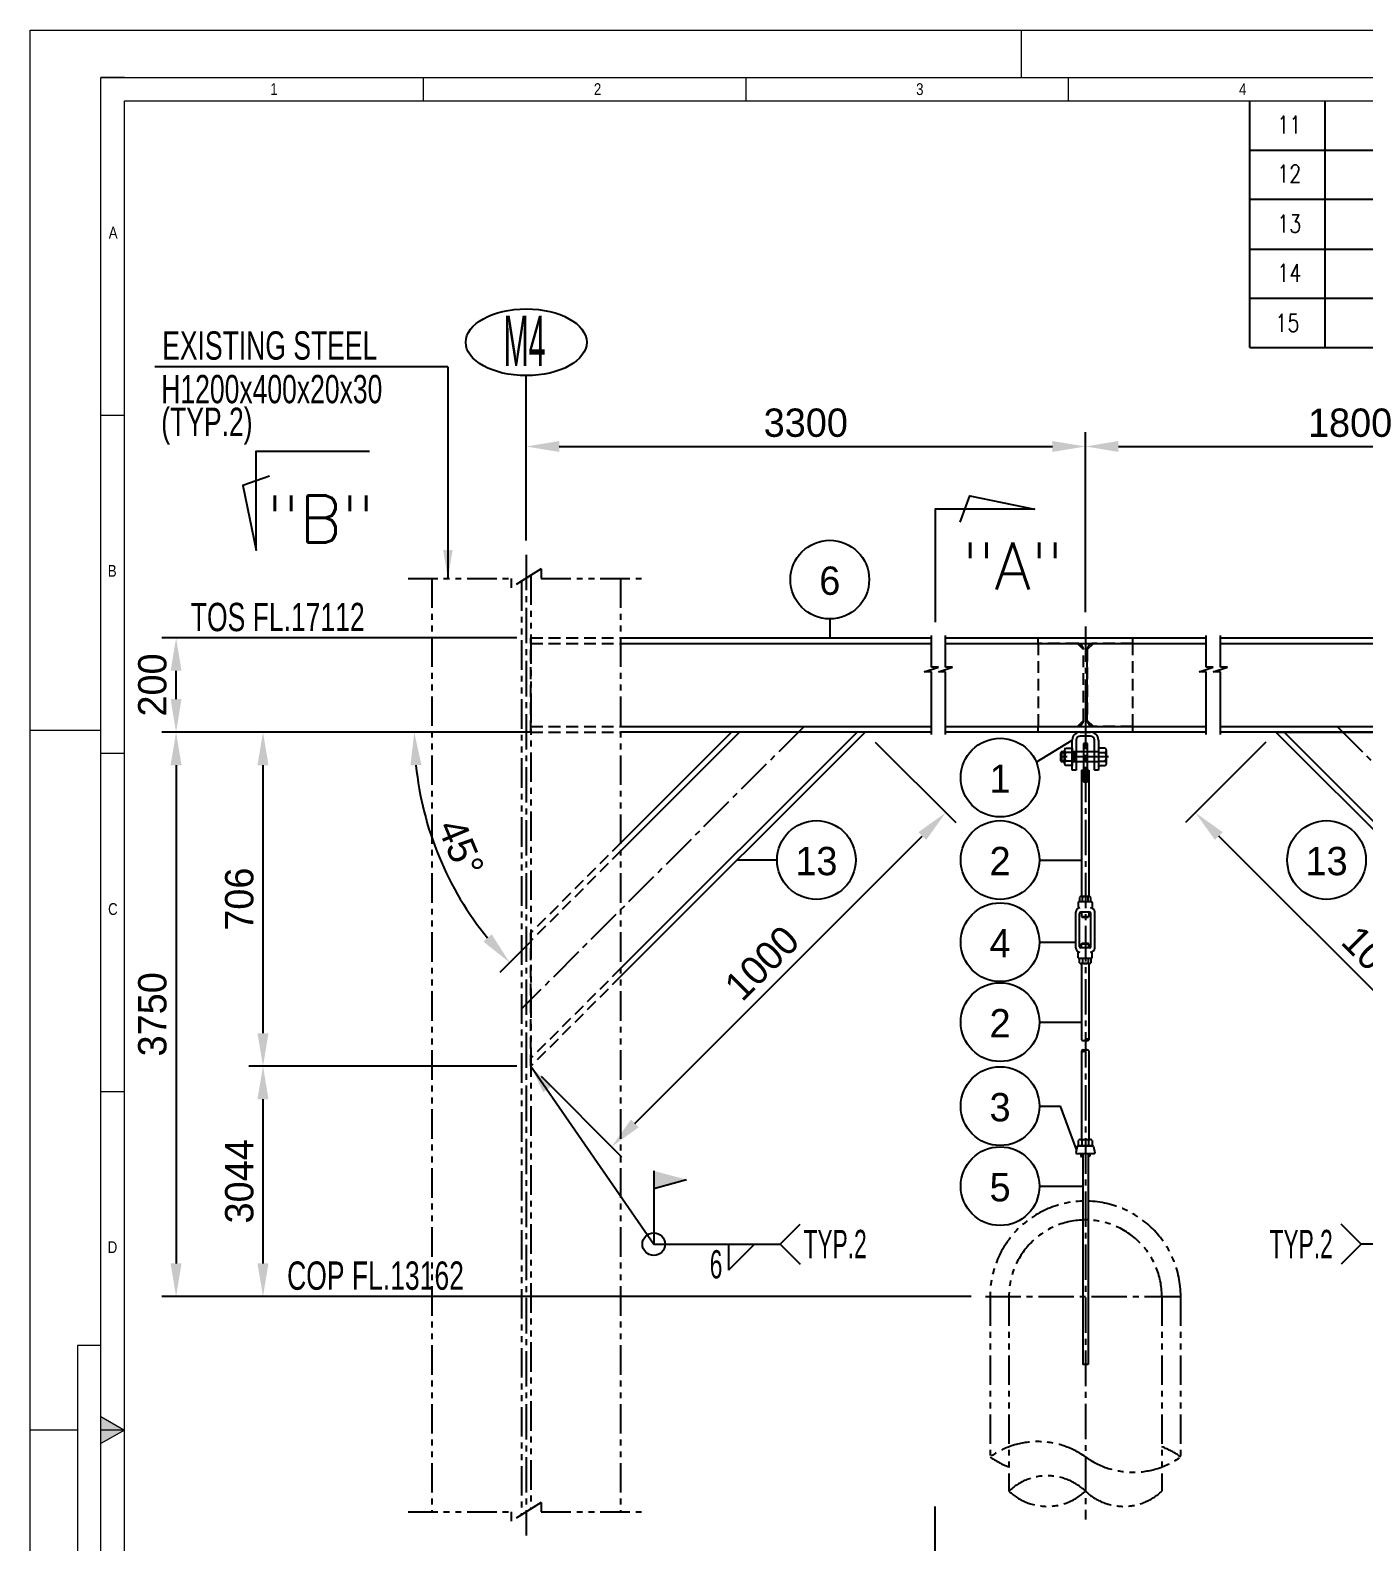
# Model space of a CAD drawing. Header units: millimetres. Extents: x 0 to 4222, y 0 to 2966.
# Drawn here: x 0 to 1413, y 1365 to 2966 of the extents above; entities that cross this region are included whole.
import ezdxf
from ezdxf.enums import TextEntityAlignment as Align

# ---------------------------------------------------------------- set-up
doc = ezdxf.new("R2010")
doc.units = ezdxf.units.MM
doc.header["$LTSCALE"] = 50
for name, pattern in [('CENTER2', [1.125, 0.75, -0.125, 0.125, -0.125]), ('HIDDEN', [0.375, 0.25, -0.125]), ('PHANTOM2', [1.25, 0.625, -0.125, 0.125, -0.125, 0.125, -0.125])]:
    doc.linetypes.add(name, pattern=pattern)
for name, color, linetype in [('1. continuous', 3, 'Continuous'), ('2', 2, 'Continuous'), ('2. Hidden', 2, 'HIDDEN'), ('3. phantom', 6, 'PHANTOM2'), ('5. text', 2, 'Continuous'), ('7. center', 1, 'CENTER2'), ('dimension', 7, 'Continuous'), ('text', 2, 'Continuous'), ('TITLE', 9, 'Continuous'), ('Title Block', 7, 'Continuous')]:
    doc.layers.add(name, color=color, linetype=linetype)
for name, color, linetype, lineweight in [('4', 4, 'Continuous', 9), ('G-ANNO-BRDR', 3, 'Continuous', 0), ('G-ANNO-TTLB', 7, 'Continuous', 0)]:
    doc.layers.add(name, color=color, linetype=linetype, lineweight=lineweight)
doc.styles.add('ROMANS', font='romans.shx', dxfattribs={"width": 0.8, "bigfont": 'whgtxt.shx'})
doc.styles.add('Style-Arial', font='ARIAL.TTF')
doc.dimstyles.new('ISO-25', dxfattribs={"dimscale": 10, "dimtxt": 3, "dimasz": 3, "dimexe": 1.5, "dimexo": 1.5, "dimgap": 1, "dimtad": 1, "dimdec": 0, "dimrnd": 0.5, "dimtxsty": 'Standard', "dimcen": 2.5, "dimclrd": 4, "dimclre": 4, "dimclrt": 2, "dimadec": 0, "dimazin": 0, "dimtfac": 1, "dimtdec": 0, "dimtmove": 0, "dimatfit": 3, "dimfxl": 1, "dimarcsym": 0})
doc.dimstyles.get("Standard").update_dxf_attribs({"dimtxt": 0.18, "dimasz": 0.18, "dimexe": 0.18, "dimexo": 0.0625, "dimgap": 0.09, "dimtad": 0, "dimtih": 1, "dimtoh": 1, "dimdec": 4, "dimzin": 0, "dimdsep": 46, "dimtxsty": 'Standard', "dimcen": 0.09, "dimadec": 0, "dimazin": 0, "dimtfac": 1, "dimtdec": 4, "dimtofl": 0, "dimtmove": 0, "dimatfit": 3, "dimfxl": 1, "dimtolj": 1, "dimtzin": 0, "dimarcsym": 0})

# ---------------------------------------------------------------- blocks, each defined once
blk = doc.blocks.new('*D3')
at = {"color": 4, "lineweight": -2, "transparency": 16777216}
for p, q in [((515.4, 1868.7), (231.6, 1868.7)), ((246.6, 1659.8), (246.6, 1833.7)), ((996.8, 1624.8), (231.6, 1624.8))]:
    blk.add_line(p, q, dxfattribs=at)
at = {"color": 4, "transparency": 16777216}
for points in [[(240.7, 1833.7), (252.4, 1833.7), (246.6, 1868.7)], [(240.7, 1659.8), (252.4, 1659.8), (246.6, 1624.8)]]:
    blk.add_solid(points, dxfattribs=at)
at = {"layer": 'Defpoints', "color": 0, "transparency": 16777216}
for p in [(246.6, 1868.7), (530.4, 1868.7), (1011.8, 1624.8)]:
    blk.add_point(p, dxfattribs=at)
at = {"color": 2, "transparency": 16777216, "insert": (221.6, 1746.7), "char_height": 30, "attachment_point": 5, "rotation": 90}
blk.add_mtext('3044', dxfattribs=at)
blk = doc.blocks.new('*D4')
at = {"color": 4, "lineweight": -2, "transparency": 16777216}
for p, q in [((515.4, 2222.7), (231.6, 2222.7)), ((246.6, 1903.7), (246.6, 2187.7))]:
    blk.add_line(p, q, dxfattribs=at)
at = {"color": 4, "transparency": 16777216}
for points in [[(240.7, 2187.7), (252.4, 2187.7), (246.6, 2222.7)], [(240.7, 1903.7), (252.4, 1903.7), (246.6, 1868.7)]]:
    blk.add_solid(points, dxfattribs=at)
at = {"layer": 'Defpoints', "color": 0, "transparency": 16777216}
for p in [(246.6, 2222.7), (530.4, 2222.7), (246.6, 1868.7)]:
    blk.add_point(p, dxfattribs=at)
at = {"color": 2, "transparency": 16777216, "insert": (221.6, 2045.7), "char_height": 30, "attachment_point": 5, "rotation": 90}
blk.add_mtext('706', dxfattribs=at)
blk = doc.blocks.new('*D5')
at = {"color": 4, "lineweight": -2, "transparency": 16777216}
for p, q in [((525.4, 2425.6), (525.4, 2540.4)), ((1117.8, 2349.7), (1117.8, 2540.4)), ((560.4, 2525.4), (1082.8, 2525.4))]:
    blk.add_line(p, q, dxfattribs=at)
at = {"color": 4, "transparency": 16777216}
for points in [[(560.4, 2531.2), (560.4, 2519.6), (525.4, 2525.4)], [(1082.8, 2531.2), (1082.8, 2519.6), (1117.8, 2525.4)]]:
    blk.add_solid(points, dxfattribs=at)
at = {"layer": 'Defpoints', "color": 0, "transparency": 16777216}
for p in [(1117.8, 2525.4), (525.4, 2410.6), (1117.8, 2334.7)]:
    blk.add_point(p, dxfattribs=at)
at = {"color": 2, "transparency": 16777216, "insert": (821.6, 2550.4), "char_height": 30, "attachment_point": 5}
blk.add_mtext('3300', dxfattribs=at)
blk = doc.blocks.new('*D6')
at = {"color": 4, "lineweight": -2, "transparency": 16777216}
for p, q in [((1678.7, 2425.6), (1678.7, 2540.4)), ((1152.8, 2525.4), (1643.7, 2525.4))]:
    blk.add_line(p, q, dxfattribs=at)
at = {"color": 4, "transparency": 16777216}
for points in [[(1152.8, 2531.2), (1152.8, 2519.6), (1117.8, 2525.4)], [(1643.7, 2531.2), (1643.7, 2519.6), (1678.7, 2525.4)]]:
    blk.add_solid(points, dxfattribs=at)
at = {"layer": 'Defpoints', "color": 0, "transparency": 16777216}
for p in [(1117.8, 2525.4), (1678.7, 2525.4), (1678.7, 2410.6)]:
    blk.add_point(p, dxfattribs=at)
at = {"color": 2, "transparency": 16777216, "insert": (1398.2, 2550.4), "char_height": 30, "attachment_point": 5}
blk.add_mtext('1800', dxfattribs=at)
blk = doc.blocks.new('*D7')
at = {"color": 4, "lineweight": -2, "transparency": 16777216}
for p, q in [((515.4, 2322.7), (139.5, 2322.7)), ((154.5, 2257.7), (154.5, 2287.7))]:
    blk.add_line(p, q, dxfattribs=at)
at = {"color": 4, "transparency": 16777216}
for points in [[(148.7, 2287.7), (160.3, 2287.7), (154.5, 2322.7)], [(148.7, 2257.7), (160.3, 2257.7), (154.5, 2222.7)]]:
    blk.add_solid(points, dxfattribs=at)
at = {"layer": 'Defpoints', "color": 0, "transparency": 16777216}
for p in [(154.5, 2322.7), (530.4, 2322.7), (154.5, 2222.7)]:
    blk.add_point(p, dxfattribs=at)
at = {"color": 2, "transparency": 16777216, "insert": (129.5, 2272.7), "char_height": 30, "attachment_point": 5, "rotation": 90}
blk.add_mtext('200', dxfattribs=at)
blk = doc.blocks.new('*D8')
at = {"color": 4, "lineweight": -2, "transparency": 16777216}
for p, q in [((231.6, 2222.7), (139.5, 2222.7)), ((154.5, 2187.7), (154.5, 1659.8)), ((231.6, 1624.8), (139.5, 1624.8))]:
    blk.add_line(p, q, dxfattribs=at)
at = {"color": 4, "transparency": 16777216}
for points in [[(148.7, 2187.7), (160.3, 2187.7), (154.5, 2222.7)], [(148.7, 1659.8), (160.3, 1659.8), (154.5, 1624.8)]]:
    blk.add_solid(points, dxfattribs=at)
at = {"layer": 'Defpoints', "color": 0, "transparency": 16777216}
for p in [(246.6, 2222.7), (154.5, 1624.8), (246.6, 1624.8)]:
    blk.add_point(p, dxfattribs=at)
at = {"color": 2, "transparency": 16777216, "insert": (129.5, 1923.7), "char_height": 30, "attachment_point": 5, "rotation": 90}
blk.add_mtext('3750', dxfattribs=at)
blk = doc.blocks.new('*D9')
at = {"color": 4, "lineweight": -2, "transparency": 16777216}
for p, q in [((895.1, 2212.1), (980.4, 2126.8)), ((640.5, 1808.1), (945, 2112.6)), ((541.1, 1858.1), (626.4, 1772.8))]:
    blk.add_line(p, q, dxfattribs=at)
at = {"color": 4, "transparency": 16777216}
for points in [[(940.9, 2116.7), (949.2, 2108.5), (969.8, 2137.4)], [(636.4, 1812.2), (644.7, 1804), (615.8, 1783.4)]]:
    blk.add_solid(points, dxfattribs=at)
at = {"layer": 'Defpoints', "color": 0, "transparency": 16777216}
for p in [(884.4, 2222.7), (969.8, 2137.4), (530.4, 1868.7)]:
    blk.add_point(p, dxfattribs=at)
at = {"color": 2, "transparency": 16777216, "insert": (775.1, 1978), "char_height": 30, "attachment_point": 5, "rotation": 45}
blk.add_mtext('1000', dxfattribs=at)
blk = doc.blocks.new('*D10')
at = {"color": 4, "lineweight": -2, "transparency": 16777216}
for p, q in [((1309.1, 2212.1), (1223.7, 2126.8)), ((1563.6, 1808.1), (1259.1, 2112.6)), ((1663.1, 1858.1), (1577.7, 1772.8))]:
    blk.add_line(p, q, dxfattribs=at)
at = {"color": 4, "transparency": 16777216}
for points in [[(1263.2, 2116.7), (1255, 2108.5), (1234.3, 2137.4)], [(1567.7, 1812.2), (1559.5, 1804), (1588.3, 1783.4)]]:
    blk.add_solid(points, dxfattribs=at)
at = {"layer": 'Defpoints', "color": 0, "transparency": 16777216}
for p in [(1319.7, 2222.7), (1234.3, 2137.4), (1673.7, 1868.7)]:
    blk.add_point(p, dxfattribs=at)
at = {"color": 2, "transparency": 16777216, "insert": (1429, 1978), "char_height": 30, "attachment_point": 5, "rotation": 315}
blk.add_mtext('1000', dxfattribs=at)
blk = doc.blocks.new('*D12')
at = {"color": 4, "lineweight": -2, "transparency": 16777216}
for p, q in [((530.4, 2222.7), (391.8, 2222.7)), ((528.8, 1999.5), (497.3, 1968))]:
    blk.add_line(p, q, dxfattribs=at)
blk.add_arc((752, 2222.7), 345.2, 185.8117, 219.1883, dxfattribs=at)
at = {"color": 4, "transparency": 16777216}
for points in [[(402.8, 2187.4), (414.4, 2188), (406.8, 2222.7)], [(488.8, 2008.5), (480.1, 2000.7), (507.9, 1978.6)]]:
    blk.add_solid(points, dxfattribs=at)
at = {"layer": 'Defpoints', "color": 0, "transparency": 16777216}
for p in [(545.4, 2222.7), (634.4, 2222.7), (418.6, 2133.4), (634.4, 2105.1), (539.4, 2010.1)]:
    blk.add_point(p, dxfattribs=at)
at = {"color": 2, "transparency": 16777216, "insert": (456.2, 2100.2), "char_height": 30, "attachment_point": 5, "rotation": 292.5}
blk.add_mtext('45°', dxfattribs=at)

msp = doc.modelspace()

# ---------------------------------------------------------------- linework, layer by layer
at = {"color": 4}
for p, q in [((442.4, 2609.7), (131.9, 2609.7)), ((442.4, 2609.7), (442.4, 2385.6)), ((525.4, 2540.4), (525.4, 2600.4))]:
    msp.add_line(p, q, dxfattribs=at)
for p, q in [((847, 2342.7), (847, 2322.7)), ((1065.7, 2190.9), (1103.9, 2214.3)), ((791.1, 2087.2), (749, 2087.2)), ((1069.1, 2087.2), (1113.6, 2087.2)), ((1069.1, 2000.1), (1107.6, 2000.1)), ((1069.1, 1915.4), (1113.6, 1915.4)), ((1069.1, 1826.4), (1091.3, 1826.4)), ((1108.4, 1780.3), (1091.3, 1826.4)), ((1069.1, 1741.6), (1114.9, 1741.6))]:
    msp.add_line(p, q)
msp.add_solid([(437.4, 2415.6), (447.4, 2415.6), (442.4, 2385.6)], dxfattribs=at)
at = {"layer": '1. continuous'}
for p, q in [((625.4, 2316.7), (954.6, 2316.7)), ((969.6, 2316.7), (1245.8, 2316.7)), ((1260.8, 2316.7), (1578.7, 2316.7)), ((625.4, 2228.7), (954.6, 2228.7)), ((969.6, 2228.7), (1245.8, 2228.7)), ((1260.8, 2228.7), (1578.7, 2228.7)), ((751.5, 2222.7), (625.4, 2096.6)), ((876, 2222.7), (625.4, 1972.2)), ((743, 2222.7), (625.4, 2105.1)), ((625.4, 1963.7), (884.4, 2222.7)), ((884.4, 2222.7), (743, 2222.7)), ((1103.9, 2182.5), (1103.9, 2214.3)), ((1108.1, 2214.3), (1108.1, 2182.5)), ((1112.3, 2222.7), (1123.2, 2222.7)), ((1123.2, 2218.5), (1112.3, 2218.5)), ((1119.9, 2210.5), (1115.7, 2210.5)), ((1115.7, 2210.5), (1115.7, 2170.2)), ((1119.9, 2170.2), (1119.9, 2210.5)), ((1127.4, 2182.5), (1127.4, 2214.3)), ((1131.6, 2214.3), (1131.6, 2182.5)), ((1578.7, 1963.7), (1319.7, 2222.7)), ((1319.7, 2222.7), (1461.1, 2222.7)), ((1328.2, 2222.7), (1578.7, 1972.2)), ((1092.4, 2201.7), (1091.3, 2200.7)), ((1091.3, 2200.7), (1091.3, 2192.3)), ((1095.5, 2200.7), (1091.3, 2200.7)), ((1092.4, 2201.7), (1092.4, 2191.2)), ((1095.5, 2201.7), (1092.4, 2201.7)), ((1095.5, 2189.5), (1095.5, 2203.4)), ((1096.9, 2205.7), (1103.9, 2205.7)), ((1103.9, 2201.1), (1096.9, 2201.1)), ((1103.9, 2205.7), (1103.9, 2187.2)), ((1131.6, 2201.7), (1103.9, 2201.7)), ((1106, 2200.7), (1103.9, 2200.7)), ((1106, 2201.7), (1106, 2191.2)), ((1107.1, 2201.7), (1106, 2200.7)), ((1115.7, 2196.5), (1119.9, 2196.5)), ((1138.7, 2205.7), (1131.6, 2205.7)), ((1131.6, 2205.7), (1131.6, 2187.2)), ((1131.6, 2201.1), (1138.7, 2201.1)), ((1140, 2189.5), (1140, 2203.4)), ((1091.3, 2192.3), (1092.4, 2191.2)), ((1095.5, 2192.3), (1091.3, 2192.3)), ((1095.5, 2191.2), (1092.4, 2191.2)), ((1103.9, 2191.8), (1096.9, 2191.8)), ((1103.9, 2187.2), (1096.9, 2187.2)), ((1106, 2192.3), (1103.9, 2192.3)), ((1131.6, 2191.2), (1103.9, 2191.2)), ((1108.1, 2182.5), (1103.9, 2182.5)), ((1106, 2192.3), (1107.1, 2191.2)), ((1113.6, 2182.5), (1113.6, 2048.5)), ((1113.6, 2182.5), (1115.7, 2182.5)), ((1119.9, 2182.5), (1121.6, 2182.5)), ((1121.6, 2182.5), (1121.6, 2048.5)), ((1131.6, 2182.5), (1127.4, 2182.5)), ((1131.6, 2191.8), (1138.7, 2191.8)), ((1131.6, 2187.2), (1138.7, 2187.2)), ((1115.7, 2170.2), (1119.9, 2170.2)), ((1110.3, 2042.3), (1110.3, 2037)), ((1110.3, 2042.3), (1110.3, 2036.1)), ((1124, 2043), (1111.2, 2043)), ((1111.6, 2047.6), (1111.6, 2043)), ((1122.1, 2048.5), (1113.1, 2048.5)), ((1114.6, 2043), (1114.6, 2047.6)), ((1120.6, 2043), (1120.6, 2047.6)), ((1123.6, 2043), (1123.6, 2047.6)), ((1124.9, 2042.3), (1124.9, 2036.1)), ((1107.6, 1994), (1107.6, 2031.9)), ((1111.6, 1995.2), (1111.6, 2030.7)), ((1122.3, 2031.9), (1112.9, 2031.9)), ((1113.6, 2031.9), (1113.6, 2027.5)), ((1113.6, 2027.5), (1121.6, 2027.5)), ((1113.6, 2027.5), (1114.3, 2026.7)), ((1114.3, 2026.7), (1120.9, 2026.7)), ((1121.6, 2027.5), (1120.9, 2026.7)), ((1121.6, 2031.9), (1121.6, 2027.5)), ((1123.7, 1995.2), (1123.7, 2030.7)), ((1127.7, 1994), (1127.7, 2031.9)), ((1110.3, 1983.6), (1110.3, 1989.8)), ((1110.3, 1983.6), (1110.3, 1988.9)), ((1122.3, 1994), (1112.9, 1994)), ((1113.6, 1998.4), (1114.3, 1999.2)), ((1113.6, 1998.4), (1121.6, 1998.4)), ((1113.6, 1994), (1113.6, 1998.4)), ((1114.3, 1999.2), (1120.9, 1999.2)), ((1121.6, 1998.4), (1120.9, 1999.2)), ((1121.6, 1994), (1121.6, 1998.4)), ((1124.9, 1983.6), (1124.9, 1989.8)), ((1124, 1982.9), (1111.2, 1982.9)), ((1111.6, 1978.3), (1111.6, 1982.9)), ((1122.1, 1977.4), (1113.1, 1977.4)), ((1113.6, 1977.4), (1113.6, 1896.7)), ((1114.6, 1982.9), (1114.6, 1978.3)), ((1120.6, 1982.9), (1120.6, 1978.3)), ((1121.6, 1977.4), (1121.6, 1896.7)), ((1123.6, 1982.9), (1123.6, 1978.3)), ((1113.6, 1885.1), (1113.6, 1791)), ((1121.6, 1885.1), (1121.6, 1791)), ((1109.1, 1783.7), (1107.8, 1777)), ((1110.1, 1784.5), (1125.4, 1784.5)), ((1110.6, 1784.5), (1110.6, 1790)), ((1124.9, 1784.5), (1110.6, 1784.5)), ((1112.4, 1791), (1123.1, 1791)), ((1114.2, 1784.5), (1114.2, 1790)), ((1121.3, 1784.5), (1121.3, 1790)), ((1124.9, 1790), (1124.9, 1784.5)), ((1126.5, 1783.7), (1127.8, 1777)), ((1108.3, 1776.2), (1127.2, 1776.2)), ((1113, 1776.2), (1113, 1773.6)), ((1113, 1773.6), (1113.8, 1772.6)), ((1114.9, 1773.6), (1113, 1773.6)), ((1114.9, 1772.6), (1113.8, 1772.6)), ((1114.9, 1776.2), (1114.9, 1552.7)), ((1120.7, 1776.2), (1120.7, 1552.7)), ((1122.6, 1773.6), (1120.7, 1773.6)), ((1121.7, 1772.6), (1120.7, 1772.6)), ((1122.6, 1773.6), (1121.7, 1772.6)), ((1122.6, 1776.2), (1122.6, 1773.6)), ((1120.7, 1552.7), (1114.9, 1552.7))]:
    msp.add_line(p, q, dxfattribs=at)
for points in [[(625.4, 2322.7), (954.6, 2322.7)], [(969.6, 2322.7), (1245.8, 2322.7)], [(1260.8, 2322.7), (1578.7, 2322.7)], [(954.6, 2222.7), (625.4, 2222.7)], [(1245.8, 2222.7), (969.6, 2222.7)], [(1578.7, 2222.7), (1260.8, 2222.7)]]:
    msp.add_lwpolyline(points, dxfattribs=at)
for centre, radius, start, end in [((1112.3, 2214.3), 8.4, 90, 180), ((1112.3, 2214.3), 4.2, 90, 180), ((1123.2, 2214.3), 8.4, 0, 90), ((1123.2, 2214.3), 4.2, 0, 90), ((1098.2, 2203.4), 2.68, 120, 240), ((1104.2, 2196.5), 8.7, 147.7958, 212.2042), ((1137.3, 2203.4), 2.68, 300, 60), ((1131.3, 2196.5), 8.7, 327.7958, 32.2042), ((1098.2, 2189.5), 2.68, 120, 240), ((1137.3, 2189.5), 2.68, 300, 60), ((1112.2, 2031.9), 4.62, 92.5885, 179.6095), ((1111.2, 2042.1), 0.912, 89.1208, 168.5926), ((1113.1, 2046.7), 1.73, 30, 150), ((1117.6, 2042.8), 5.64, 57.7958, 122.2042), ((1122.1, 2046.7), 1.73, 30, 150), ((1123, 2031.9), 4.62, 0.3905, 87.4115), ((1124, 2042.1), 0.912, 11.4074, 90.8792), ((1112.9, 2030.5), 1.37, 89.7753, 171.9018), ((1122.3, 2030.5), 1.37, 8.0982, 90.2247), ((1112.2, 1994), 4.62, 180.3905, 267.4115), ((1112.9, 1995.4), 1.37, 188.0982, 270.2247), ((1122.3, 1995.4), 1.37, 269.7753, 351.9018), ((1123, 1994), 4.62, 272.5885, 359.6095), ((1111.2, 1983.8), 0.912, 191.4074, 270.8792), ((1113.1, 1979.1), 1.73, 210, 330), ((1117.6, 1983.1), 5.64, 237.7958, 302.2042), ((1122.1, 1979.1), 1.73, 210, 330), ((1124, 1983.8), 0.912, 269.1208, 348.5926), ((1115.6, 1898.8), 2.92, 226.3972, 313.6028), ((1119.6, 1894.6), 2.92, 46.3972, 133.6028), ((1119.6, 1898.8), 2.92, 226.3972, 313.6028), ((1115.6, 1883), 2.92, 46.3972, 133.6028), ((1115.6, 1887.3), 2.92, 226.3972, 313.6028), ((1119.6, 1883), 2.92, 46.3972, 133.6028), ((1110.1, 1783.4), 1.09, 89.1208, 168.5926), ((1112.4, 1788.9), 2.07, 30, 150), ((1117.8, 1784.3), 6.71, 57.7958, 122.2042), ((1123.1, 1788.9), 2.07, 30, 150), ((1125.4, 1783.4), 1.09, 11.4074, 90.8792), ((1108.4, 1776.9), 0.604, 168.4328, 271.0525), ((1127.2, 1776.9), 0.604, 268.9475, 11.5672)]:
    msp.add_arc(centre, radius, start, end, dxfattribs=at)
at = {"layer": '2'}
for p, q in [((954.6, 2291.5), (954.6, 2325.2)), ((969.6, 2291.5), (969.6, 2325.2)), ((1245.8, 2291.5), (1245.8, 2325.2)), ((1260.8, 2291.5), (1260.8, 2325.2)), ((947.1, 2286.5), (962.1, 2291.5)), ((962.1, 2291.5), (954.6, 2291.5)), ((962.1, 2286.5), (977.1, 2291.5)), ((977.1, 2291.5), (969.6, 2291.5)), ((1238.3, 2286.5), (1253.3, 2291.5)), ((1253.3, 2291.5), (1245.8, 2291.5)), ((1253.3, 2286.5), (1268.3, 2291.5)), ((1268.3, 2291.5), (1260.8, 2291.5)), ((954.6, 2286.5), (947.1, 2286.5)), ((954.6, 2220.2), (954.6, 2286.5)), ((969.6, 2286.5), (962.1, 2286.5)), ((969.6, 2220.2), (969.6, 2286.5)), ((1245.8, 2286.5), (1238.3, 2286.5)), ((1245.8, 2220.2), (1245.8, 2286.5)), ((1260.8, 2286.5), (1253.3, 2286.5)), ((1260.8, 2220.2), (1260.8, 2286.5))]:
    msp.add_line(p, q, dxfattribs=at)
at = {"layer": '2. Hidden'}
for p, q in [((530.4, 2322.7), (625.4, 2322.7)), ((530.4, 2316.7), (625.4, 2316.7)), ((1067.8, 2316.7), (1067.8, 2228.7)), ((1109.3, 2316.7), (1067.8, 2316.7)), ((1115.8, 2310.2), (1109.3, 2316.7)), ((1115.8, 2235.2), (1115.8, 2310.2)), ((1119.8, 2310.2), (1126.3, 2316.7)), ((1119.8, 2235.2), (1119.8, 2310.2)), ((1126.3, 2316.7), (1167.8, 2316.7)), ((1167.8, 2316.7), (1167.8, 2228.7)), ((530.4, 2228.7), (625.4, 2228.7)), ((1067.8, 2228.7), (1109.3, 2228.7)), ((1109.3, 2228.7), (1115.8, 2235.2)), ((1126.3, 2228.7), (1119.8, 2235.2)), ((1167.8, 2228.7), (1126.3, 2228.7)), ((530.4, 2222.7), (625.4, 2222.7)), ((625.4, 2105.1), (530.4, 2010.1)), ((625.4, 2096.6), (530.4, 2001.6)), ((530.4, 1868.7), (530.4, 2010.1)), ((625.4, 1972.2), (530.4, 1877.2)), ((625.4, 1963.7), (530.4, 1868.7))]:
    msp.add_line(p, q, dxfattribs=at)
msp.add_lwpolyline([(530.4, 2222.7), (530.4, 2322.7)], dxfattribs=at)
msp.add_lwpolyline([(1167.8, 2222.7), (1067.8, 2222.7), (1067.8, 2228.7), (1109.3, 2228.7, 0.414214), (1115.8, 2235.2), (1115.8, 2310.2, 0.414214), (1109.3, 2316.7), (1067.8, 2316.7), (1067.8, 2322.7), (1167.8, 2322.7), (1167.8, 2316.7), (1126.3, 2316.7, 0.414214), (1119.8, 2310.2), (1119.8, 2235.2, 0.414214), (1126.3, 2228.7), (1167.8, 2228.7)], format="xyb", close=True, dxfattribs=at)
at = {"layer": '3. phantom'}
for p, q in [((541.4, 2395.6), (509.4, 2375.6)), ((530.4, 2388.7), (530.4, 1399.7)), ((541.4, 2395.6), (541.4, 2385.6)), ((400.4, 2385.6), (509.4, 2385.6)), ((425.4, 2385.6), (425.4, 1396.5)), ((509.4, 2385.6), (509.4, 2375.6)), ((520.4, 2382.5), (520.4, 1393.4)), ((541.4, 2385.6), (650.4, 2385.6)), ((625.4, 2385.6), (625.4, 1396.5)), ((1016.8, 1624.8), (1016.8, 1454.7)), ((1036.8, 1624.8), (1036.8, 1418.5)), ((1198.7, 1624.8), (1198.7, 1418.5)), ((1218.7, 1624.8), (1218.7, 1454.7)), ((400.4, 1396.5), (509.4, 1396.5)), ((541.4, 1406.5), (509.4, 1386.5)), ((509.4, 1396.5), (509.4, 1386.5)), ((541.4, 1406.5), (541.4, 1396.5)), ((541.4, 1396.5), (650.4, 1396.5))]:
    msp.add_line(p, q, dxfattribs=at)
for centre, radius, start, end in [((1117.8, 1624.8), 101, 0, 180), ((1117.8, 1624.8), 81, 0, 180), ((1067.3, 1384.1), 86.8, 54.4283, 125.5717), ((1168.3, 1384.1), 86.8, 54.4283, 69.4309), ((1067.3, 1525.3), 86.8, 234.4283, 249.4309), ((1168.3, 1525.3), 86.8, 234.4283, 305.5717), ((1077.3, 1376), 58.7, 46.3972, 133.6028), ((1077.3, 1461), 58.7, 226.3972, 313.6028), ((1158.3, 1461), 58.7, 226.3972, 313.6028)]:
    msp.add_arc(centre, radius, start, end, dxfattribs=at)
at = {"layer": '5. text', "color": 4}
for points in [[(253.3, 2494.1), (225.3, 2483.9), (239.3, 2415.4), (239.3, 2520.4), (359.3, 2520.4)], [(985, 2445.1), (995.2, 2473.1), (1063.7, 2459.1), (958.7, 2459.1), (958.7, 2339.1)], [(985, 1296.2), (995.2, 1268.2), (1063.7, 1282.2), (958.7, 1282.2), (958.7, 1402.2)]]:
    msp.add_lwpolyline(points, dxfattribs=at)
at = {"layer": '5. text', "color": 7}
for centre in [(847, 2384.3), (1027.4, 2174.5), (832.8, 2087.2), (1027.4, 2087.2), (1373.3, 2087.2), (1027.4, 2000.1), (1027.4, 1915.4), (1027.4, 1826.4), (1027.4, 1741.6)]:
    msp.add_circle(centre, 41.7, dxfattribs=at)
at = {"layer": '7. center'}
for p, q in [((525.4, 2410.6), (525.4, 1371.5)), ((1117.8, 2334.7), (1117.8, 2210.7)), ((819.4, 2228.4), (520.4, 1929.4)), ((1117.8, 2242.3), (1117.8, 1388.5)), ((1384.7, 2228.4), (1683.7, 1929.4)), ((1142.4, 2196.5), (1090.1, 2196.5)), ((1011.8, 1624.8), (1223.7, 1624.8))]:
    msp.add_line(p, q, dxfattribs=at)
at = {"layer": 'dimension', "color": 2}
for p, q in [((660.5, 1757.8), (660.5, 1680.2)), ((660.5, 1739.2), (695.3, 1748.5)), ((794.3, 1680.2), (815.6, 1701.4)), ((1409.8, 1680.2), (1388.6, 1701.4)), ((660.5, 1680.2), (794.3, 1680.2)), ((739.8, 1680.2), (739.8, 1652.6)), ((767.4, 1680.2), (739.8, 1652.6)), ((794.3, 1680.2), (815.6, 1658.9)), ((1409.8, 1680.2), (1388.6, 1658.9)), ((1543.6, 1680.2), (1409.8, 1680.2))]:
    msp.add_line(p, q, dxfattribs=at)
msp.add_circle((660.5, 1680.2), 12, dxfattribs=at)
msp.add_solid([(695.3, 1748.5), (660.5, 1739.2), (695.3, 1748.5), (660.5, 1757.8)], dxfattribs=at)
at = {"layer": 'G-ANNO-BRDR', "color": 3, "lineweight": 13, "ltscale": 0.172512}
for p, q in [((0, 2966.5), (4200, 2966.5)), ((0, 0), (0, 2966.5))]:
    msp.add_line(p, q, dxfattribs=at)
at = {"layer": 'G-ANNO-TTLB', "color": 7, "lineweight": 13, "ltscale": 0.172512}
for p, q in [((0, 2916.5), (0, 2966.5)), ((0, 2966.5), (49.9, 2966.5)), ((99.9, 2916.5), (74.9, 2916.5)), ((74.9, 2916.5), (4175, 2916.5)), ((74.9, 49.9), (74.9, 2916.5)), ((99.9, 74.9), (99.9, 2891.6)), ((99.9, 2891.6), (4150.1, 2891.6)), ((99.9, 2558.2), (74.9, 2558.2)), ((0, 2224.9), (74.9, 2224.9)), ((99.9, 2199.9), (74.9, 2199.9)), ((99.9, 1841.6), (74.9, 1841.6)), ((74.9, 1497.7), (99.9, 1483.2)), ((74.9, 1468.8), (74.9, 1497.7)), ((49.9, 1483.2), (0, 1483.2)), ((99.9, 1483.2), (74.9, 1483.2)), ((99.9, 1483.2), (74.9, 1483.2)), ((99.9, 1483.2), (74.9, 1468.8))]:
    msp.add_line(p, q, dxfattribs=at)
at = {"layer": 'G-ANNO-TTLB', "color": 7, "lineweight": 13, "ltscale": 0.172512, "extrusion": (0, 0, -1)}
for p, q in [((1050, 2916.5), (1050, 2966.5)), ((74.9, 2891.6), (74.9, 2916.5)), ((416.6, 2891.6), (416.6, 2916.5)), ((758.3, 2891.6), (758.3, 2916.5)), ((1099.9, 2891.6), (1099.9, 2916.5))]:
    msp.add_line(p, q, dxfattribs=at)
at = {"layer": 'G-ANNO-TTLB', "color": 7, "lineweight": 13}
for p, q in [((74.9, 1572.9), (49.9, 1572.9)), ((49.9, 1572.9), (49.9, 49.9)), ((74.9, 49.9), (74.9, 1572.9))]:
    msp.add_line(p, q, dxfattribs=at)
at = {"layer": 'G-ANNO-TTLB', "color": 7, "lineweight": 13, "ltscale": 0.172512, "extrusion": (0, 0, -1)}
msp.add_solid([(-74.9, 1497.7), (-99.9, 1483.2), (-74.9, 1468.8)], dxfattribs=at)
at = {"layer": 'TITLE'}
msp.add_ellipse((525.4, 2635.8), major_axis=(-64.1, 0), ratio=0.55154, dxfattribs=at)
at = {"layer": 'Title Block', "color": 7}
for p, q in [((1292.1, 2630.3), (1292.1, 2891.6)), ((1371.5, 2891.6), (1371.5, 2630.3)), ((1292.1, 2839.5), (2721.1, 2839.5)), ((1292.1, 2787.4), (2721.1, 2787.4)), ((1292.1, 2734.5), (2721.1, 2734.5)), ((1292.1, 2682.4), (2721.1, 2682.4)), ((1292.1, 2630.3), (2721.1, 2630.3))]:
    msp.add_line(p, q, dxfattribs=at)

# ---------------------------------------------------------------- texts
at = {"layer": '4', "color": 7, "style": 'Style-Arial', "width": 0.8}
for s, p in [('1', (254.3, 2897.8)), ('2', (597.1, 2897.8)), ('3', (938.5, 2897.8)), ('4', (1280.6, 2897.8)), ('A', (83.2, 2745.7)), ('B', (82.2, 2387.4)), ('C', (82.5, 2029)), ('D', (82.1, 1670.7))]:
    msp.add_text(s, height=12.5, dxfattribs=at).set_placement(p)
at = {"layer": '5. text', "style": 'ROMANS'}
for s, p in [('"B"', (250.7, 2423.5)), ('"A"', (987.3, 2373.7))]:
    msp.add_text(s, height=50, dxfattribs=at).set_placement(p)
at = {"layer": 'dimension', "color": 4, "width": 0.6}
for p in [(819.2, 1665.3), (1312.9, 1665.3)]:
    msp.add_text('TYP.2', height=30, dxfattribs=at).set_placement(p)
msp.add_text('6', height=30, dxfattribs=at).set_placement((726.5, 1643.8), align=Align.CENTER)
at = {"layer": 'text', "style": 'ROMANS', "width": 0.8}
for s, p in [('11', (1333.7, 2857.1)), ('12', (1333.7, 2805.1)), ('13', (1333.7, 2752.1)), ('14', (1333.7, 2700))]:
    msp.add_text(s, height=18.6, dxfattribs=at).set_placement(p, align=Align.CENTER)
at = {"layer": 'text', "width": 0.45}
msp.add_text('M4', height=53.06, dxfattribs=at).set_placement((523.6, 2610.8), align=Align.CENTER)
at = {"layer": 'text', "style": 'ROMANS', "width": 0.8}
msp.add_text('15', height=18.6, dxfattribs=at).set_placement((1331.8, 2656.3), align=Align.MIDDLE_CENTER)
at = {"layer": 'text', "width": 0.7}
for s, p in [('EXISTING STEEL', (139.8, 2617.4)), ('H1200x400x20x30', (138.8, 2571.2)), ('(TYP.2)', (138.8, 2536.5)), ('TOS FL.17112', (170.1, 2329.7)), ('COP FL.13162', (272.1, 1631.8))]:
    msp.add_text(s, height=30, dxfattribs=at).set_placement(p)
at = {"layer": 'text', "color": 2}
for s, p in [('6', (847, 2368.2)), ('1', (1027.4, 2158.4)), ('13', (832.8, 2071.1)), ('2', (1027.4, 2071.1)), ('13', (1373.3, 2071.1)), ('4', (1027.4, 1984)), ('2', (1027.4, 1899.3)), ('3', (1027.4, 1810.3)), ('5', (1027.4, 1725.5))]:
    msp.add_text(s, height=30, dxfattribs=at).set_placement(p, align=Align.CENTER)

# ---------------------------------------------------------------- dimensions: what is measured, and where the dimension line sits
for base, p1, p2, text, picture, middle in [((1117.8, 2525.4), (525.4, 2410.6), (1117.8, 2334.7), '3300', '*D5', (821.6, 2550.4)), ((1678.7, 2525.4), (1117.8, 2525.4), (1678.7, 2410.6), '1800', '*D6', (1398.2, 2550.4))]:
    dim = msp.add_linear_dim(base=base, p1=p1, p2=p2, text=text, dimstyle='Standard', override={"dimscale": 10, "dimtxt": 3, "dimasz": 3.5, "dimexe": 1.5, "dimexo": 1.5, "dimgap": 1, "dimtad": 1, "dimtih": 0, "dimtoh": 0, "dimdec": 0, "dimrnd": 0.5, "dimzin": 8, "dimdsep": 44, "dimcen": 2.5, "dimclrd": 4, "dimclre": 4, "dimclrt": 2, "dimtdec": 0, "dimtofl": 1, "dimtolj": 0, "dimtzin": 8})
    dim.commit()
    dim.dimension.update_dxf_attribs({"geometry": picture, "text_midpoint": middle})
for base, p1, p2, text, picture, middle in [((154.5, 2322.7), (154.5, 2222.7), (530.4, 2322.7), '200', '*D7', (129.5, 2272.7)), ((154.5, 1624.8), (246.6, 2222.7), (246.6, 1624.8), '3750', '*D8', (129.5, 1923.7)), ((246.6, 2222.7), (246.6, 1868.7), (530.4, 2222.7), '706', '*D4', (221.6, 2045.7)), ((246.6, 1868.7), (1011.8, 1624.8), (530.4, 1868.7), '3044', '*D3', (221.6, 1746.7))]:
    dim = msp.add_linear_dim(base=base, p1=p1, p2=p2, angle=90, text=text, dimstyle='Standard', override={"dimscale": 10, "dimtxt": 3, "dimasz": 3.5, "dimexe": 1.5, "dimexo": 1.5, "dimgap": 1, "dimtad": 1, "dimtih": 0, "dimtoh": 0, "dimdec": 0, "dimrnd": 0.5, "dimzin": 8, "dimdsep": 44, "dimcen": 2.5, "dimclrd": 4, "dimclre": 4, "dimclrt": 2, "dimtdec": 0, "dimtofl": 1, "dimtolj": 0, "dimtzin": 8})
    dim.commit()
    dim.dimension.update_dxf_attribs({"geometry": picture, "text_midpoint": middle})
dim = msp.add_angular_dim_2l(base=(418.6, 2133.4), line1=((634.4, 2222.7), (545.4, 2222.7)), line2=((634.4, 2105.1), (539.4, 2010.1)), dimstyle='Standard', override={"dimscale": 10, "dimtxt": 3, "dimasz": 3.5, "dimexe": 1.5, "dimexo": 1.5, "dimgap": 1, "dimtad": 1, "dimtih": 0, "dimtoh": 0, "dimdec": 0, "dimrnd": 0.5, "dimzin": 8, "dimdsep": 44, "dimcen": 2.5, "dimclrd": 4, "dimclre": 4, "dimclrt": 2, "dimtdec": 0, "dimtofl": 1, "dimtolj": 0, "dimtzin": 8})
dim.commit()
dim.dimension.update_dxf_attribs({"geometry": '*D12', "text_midpoint": (456.2, 2100.2)})
for p1, p2, distance, picture, middle in [((530.4, 1868.7), (884.4, 2222.7), -120.7, '*D9', (775.1, 1978)), ((1673.7, 1868.7), (1319.7, 2222.7), 120.7, '*D10', (1429, 1978))]:
    dim = msp.add_aligned_dim(p1=p1, p2=p2, distance=distance, text='1000', dimstyle='Standard', override={"dimscale": 10, "dimtxt": 3, "dimasz": 3.5, "dimexe": 1.5, "dimexo": 1.5, "dimgap": 1, "dimtad": 1, "dimtih": 0, "dimtoh": 0, "dimdec": 0, "dimrnd": 0.5, "dimzin": 8, "dimdsep": 44, "dimcen": 2.5, "dimclrd": 4, "dimclre": 4, "dimclrt": 2, "dimtdec": 0, "dimtofl": 1, "dimtolj": 0, "dimtzin": 8})
    dim.commit()
    dim.dimension.update_dxf_attribs({"geometry": picture, "text_midpoint": middle})

# ---------------------------------------------------------------- leaders
at = {"layer": '5. text'}
msp.add_leader([(530.4, 1868.7), (660.5, 1680.2)], dimstyle='ISO-25', override={"dimgap": 1, "dimtad": 0, "dimclrd": 2}, dxfattribs=at)

doc.saveas('drawing.dxf')
